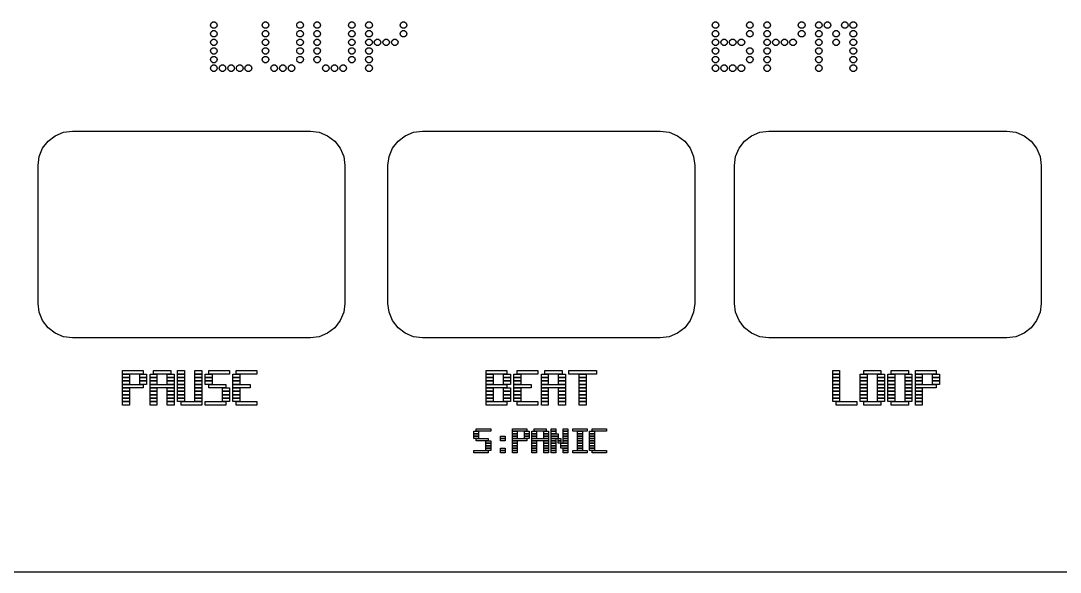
# Model space of a CAD drawing. Header units: millimetres. Extents: x 0 to 390, y 0 to 390.
# Drawn here: x 274.7 to 335, y 93.4 to 125.4 of the extents above; entities that cross this region are included whole.
import ezdxf

# ---------------------------------------------------------------- set-up
doc = ezdxf.new("R2010")
doc.units = ezdxf.units.MM
doc.layers.add('INCISIONE', color=7, linetype='CONTINUOUS')
doc.layers.add('TAGLIO', color=1, linetype='CONTINUOUS')

msp = doc.modelspace()

# ---------------------------------------------------------------- linework, layer by layer
at = {"layer": 'INCISIONE'}
for points in [[(286.095, 125.15), (286.058, 125.035), (285.96, 124.965), (285.84, 124.965), (285.742, 125.035), (285.705, 125.15), (285.742, 125.265), (285.84, 125.335), (285.96, 125.335), (286.058, 125.265)], [(286.095, 124.65), (286.058, 124.535), (285.96, 124.465), (285.84, 124.465), (285.742, 124.535), (285.705, 124.65), (285.742, 124.765), (285.84, 124.835), (285.96, 124.835), (286.058, 124.765)], [(289.095, 125.15), (289.058, 125.035), (288.96, 124.965), (288.84, 124.965), (288.742, 125.035), (288.705, 125.15), (288.742, 125.265), (288.84, 125.335), (288.96, 125.335), (289.058, 125.265)], [(289.095, 124.65), (289.058, 124.535), (288.96, 124.465), (288.84, 124.465), (288.742, 124.535), (288.705, 124.65), (288.742, 124.765), (288.84, 124.835), (288.96, 124.835), (289.058, 124.765)], [(291.095, 125.15), (291.058, 125.035), (290.96, 124.965), (290.84, 124.965), (290.742, 125.035), (290.705, 125.15), (290.742, 125.265), (290.84, 125.335), (290.96, 125.335), (291.058, 125.265)], [(291.095, 124.65), (291.058, 124.535), (290.96, 124.465), (290.84, 124.465), (290.742, 124.535), (290.705, 124.65), (290.742, 124.765), (290.84, 124.835), (290.96, 124.835), (291.058, 124.765)], [(292.095, 125.15), (292.058, 125.035), (291.96, 124.965), (291.84, 124.965), (291.742, 125.035), (291.705, 125.15), (291.742, 125.265), (291.84, 125.335), (291.96, 125.335), (292.058, 125.265)], [(292.095, 124.65), (292.058, 124.535), (291.96, 124.465), (291.84, 124.465), (291.742, 124.535), (291.705, 124.65), (291.742, 124.765), (291.84, 124.835), (291.96, 124.835), (292.058, 124.765)], [(294.095, 125.15), (294.058, 125.035), (293.96, 124.965), (293.84, 124.965), (293.742, 125.035), (293.705, 125.15), (293.742, 125.265), (293.84, 125.335), (293.96, 125.335), (294.058, 125.265)], [(294.095, 124.65), (294.058, 124.535), (293.96, 124.465), (293.84, 124.465), (293.742, 124.535), (293.705, 124.65), (293.742, 124.765), (293.84, 124.835), (293.96, 124.835), (294.058, 124.765)], [(295.095, 125.15), (295.058, 125.035), (294.96, 124.965), (294.84, 124.965), (294.742, 125.035), (294.705, 125.15), (294.742, 125.265), (294.84, 125.335), (294.96, 125.335), (295.058, 125.265)], [(295.095, 124.65), (295.058, 124.535), (294.96, 124.465), (294.84, 124.465), (294.742, 124.535), (294.705, 124.65), (294.742, 124.765), (294.84, 124.835), (294.96, 124.835), (295.058, 124.765)], [(297.095, 125.15), (297.058, 125.035), (296.96, 124.965), (296.84, 124.965), (296.742, 125.035), (296.705, 125.15), (296.742, 125.265), (296.84, 125.335), (296.96, 125.335), (297.058, 125.265)], [(297.095, 124.65), (297.058, 124.535), (296.96, 124.465), (296.84, 124.465), (296.742, 124.535), (296.705, 124.65), (296.742, 124.765), (296.84, 124.835), (296.96, 124.835), (297.058, 124.765)], [(315.195, 125.15), (315.158, 125.035), (315.06, 124.965), (314.94, 124.965), (314.842, 125.035), (314.805, 125.15), (314.842, 125.265), (314.94, 125.335), (315.06, 125.335), (315.158, 125.265)], [(315.195, 124.65), (315.158, 124.535), (315.06, 124.465), (314.94, 124.465), (314.842, 124.535), (314.805, 124.65), (314.842, 124.765), (314.94, 124.835), (315.06, 124.835), (315.158, 124.765)], [(317.195, 125.15), (317.158, 125.035), (317.06, 124.965), (316.94, 124.965), (316.842, 125.035), (316.805, 125.15), (316.842, 125.265), (316.94, 125.335), (317.06, 125.335), (317.158, 125.265)], [(317.195, 124.65), (317.158, 124.535), (317.06, 124.465), (316.94, 124.465), (316.842, 124.535), (316.805, 124.65), (316.842, 124.765), (316.94, 124.835), (317.06, 124.835), (317.158, 124.765)], [(318.195, 125.15), (318.158, 125.035), (318.06, 124.965), (317.94, 124.965), (317.842, 125.035), (317.805, 125.15), (317.842, 125.265), (317.94, 125.335), (318.06, 125.335), (318.158, 125.265)], [(318.195, 124.65), (318.158, 124.535), (318.06, 124.465), (317.94, 124.465), (317.842, 124.535), (317.805, 124.65), (317.842, 124.765), (317.94, 124.835), (318.06, 124.835), (318.158, 124.765)], [(320.195, 125.15), (320.158, 125.035), (320.06, 124.965), (319.94, 124.965), (319.842, 125.035), (319.805, 125.15), (319.842, 125.265), (319.94, 125.335), (320.06, 125.335), (320.158, 125.265)], [(320.195, 124.65), (320.158, 124.535), (320.06, 124.465), (319.94, 124.465), (319.842, 124.535), (319.805, 124.65), (319.842, 124.765), (319.94, 124.835), (320.06, 124.835), (320.158, 124.765)], [(321.195, 125.15), (321.158, 125.035), (321.06, 124.965), (320.94, 124.965), (320.842, 125.035), (320.805, 125.15), (320.842, 125.265), (320.94, 125.335), (321.06, 125.335), (321.158, 125.265)], [(321.195, 124.65), (321.158, 124.535), (321.06, 124.465), (320.94, 124.465), (320.842, 124.535), (320.805, 124.65), (320.842, 124.765), (320.94, 124.835), (321.06, 124.835), (321.158, 124.765)], [(321.695, 125.15), (321.658, 125.035), (321.56, 124.965), (321.44, 124.965), (321.342, 125.035), (321.305, 125.15), (321.342, 125.265), (321.44, 125.335), (321.56, 125.335), (321.658, 125.265)], [(322.195, 124.65), (322.158, 124.535), (322.06, 124.465), (321.94, 124.465), (321.842, 124.535), (321.805, 124.65), (321.842, 124.765), (321.94, 124.835), (322.06, 124.835), (322.158, 124.765)], [(322.695, 125.15), (322.658, 125.035), (322.56, 124.965), (322.44, 124.965), (322.342, 125.035), (322.305, 125.15), (322.342, 125.265), (322.44, 125.335), (322.56, 125.335), (322.658, 125.265)], [(323.195, 125.15), (323.158, 125.035), (323.06, 124.965), (322.94, 124.965), (322.842, 125.035), (322.805, 125.15), (322.842, 125.265), (322.94, 125.335), (323.06, 125.335), (323.158, 125.265)], [(323.195, 124.65), (323.158, 124.535), (323.06, 124.465), (322.94, 124.465), (322.842, 124.535), (322.805, 124.65), (322.842, 124.765), (322.94, 124.835), (323.06, 124.835), (323.158, 124.765)], [(286.095, 124.15), (286.058, 124.035), (285.96, 123.965), (285.84, 123.965), (285.742, 124.035), (285.705, 124.15), (285.742, 124.265), (285.84, 124.335), (285.96, 124.335), (286.058, 124.265)], [(289.095, 124.15), (289.058, 124.035), (288.96, 123.965), (288.84, 123.965), (288.742, 124.035), (288.705, 124.15), (288.742, 124.265), (288.84, 124.335), (288.96, 124.335), (289.058, 124.265)], [(291.095, 124.15), (291.058, 124.035), (290.96, 123.965), (290.84, 123.965), (290.742, 124.035), (290.705, 124.15), (290.742, 124.265), (290.84, 124.335), (290.96, 124.335), (291.058, 124.265)], [(292.095, 124.15), (292.058, 124.035), (291.96, 123.965), (291.84, 123.965), (291.742, 124.035), (291.705, 124.15), (291.742, 124.265), (291.84, 124.335), (291.96, 124.335), (292.058, 124.265)], [(294.095, 124.15), (294.058, 124.035), (293.96, 123.965), (293.84, 123.965), (293.742, 124.035), (293.705, 124.15), (293.742, 124.265), (293.84, 124.335), (293.96, 124.335), (294.058, 124.265)], [(295.095, 124.15), (295.058, 124.035), (294.96, 123.965), (294.84, 123.965), (294.742, 124.035), (294.705, 124.15), (294.742, 124.265), (294.84, 124.335), (294.96, 124.335), (295.058, 124.265)], [(295.595, 124.15), (295.558, 124.035), (295.46, 123.965), (295.34, 123.965), (295.242, 124.035), (295.205, 124.15), (295.242, 124.265), (295.34, 124.335), (295.46, 124.335), (295.558, 124.265)], [(296.095, 124.15), (296.058, 124.035), (295.96, 123.965), (295.84, 123.965), (295.742, 124.035), (295.705, 124.15), (295.742, 124.265), (295.84, 124.335), (295.96, 124.335), (296.058, 124.265)], [(296.595, 124.15), (296.558, 124.035), (296.46, 123.965), (296.34, 123.965), (296.242, 124.035), (296.205, 124.15), (296.242, 124.265), (296.34, 124.335), (296.46, 124.335), (296.558, 124.265)], [(315.195, 124.15), (315.158, 124.035), (315.06, 123.965), (314.94, 123.965), (314.842, 124.035), (314.805, 124.15), (314.842, 124.265), (314.94, 124.335), (315.06, 124.335), (315.158, 124.265)], [(315.695, 124.15), (315.658, 124.035), (315.56, 123.965), (315.44, 123.965), (315.342, 124.035), (315.305, 124.15), (315.342, 124.265), (315.44, 124.335), (315.56, 124.335), (315.658, 124.265)], [(316.195, 124.15), (316.158, 124.035), (316.06, 123.965), (315.94, 123.965), (315.842, 124.035), (315.805, 124.15), (315.842, 124.265), (315.94, 124.335), (316.06, 124.335), (316.158, 124.265)], [(316.695, 124.15), (316.658, 124.035), (316.56, 123.965), (316.44, 123.965), (316.342, 124.035), (316.305, 124.15), (316.342, 124.265), (316.44, 124.335), (316.56, 124.335), (316.658, 124.265)], [(318.195, 124.15), (318.158, 124.035), (318.06, 123.965), (317.94, 123.965), (317.842, 124.035), (317.805, 124.15), (317.842, 124.265), (317.94, 124.335), (318.06, 124.335), (318.158, 124.265)], [(318.695, 124.15), (318.658, 124.035), (318.56, 123.965), (318.44, 123.965), (318.342, 124.035), (318.305, 124.15), (318.342, 124.265), (318.44, 124.335), (318.56, 124.335), (318.658, 124.265)], [(319.195, 124.15), (319.158, 124.035), (319.06, 123.965), (318.94, 123.965), (318.842, 124.035), (318.805, 124.15), (318.842, 124.265), (318.94, 124.335), (319.06, 124.335), (319.158, 124.265)], [(319.695, 124.15), (319.658, 124.035), (319.56, 123.965), (319.44, 123.965), (319.342, 124.035), (319.305, 124.15), (319.342, 124.265), (319.44, 124.335), (319.56, 124.335), (319.658, 124.265)], [(321.195, 124.15), (321.158, 124.035), (321.06, 123.965), (320.94, 123.965), (320.842, 124.035), (320.805, 124.15), (320.842, 124.265), (320.94, 124.335), (321.06, 124.335), (321.158, 124.265)], [(322.195, 124.15), (322.158, 124.035), (322.06, 123.965), (321.94, 123.965), (321.842, 124.035), (321.805, 124.15), (321.842, 124.265), (321.94, 124.335), (322.06, 124.335), (322.158, 124.265)], [(323.195, 124.15), (323.158, 124.035), (323.06, 123.965), (322.94, 123.965), (322.842, 124.035), (322.805, 124.15), (322.842, 124.265), (322.94, 124.335), (323.06, 124.335), (323.158, 124.265)], [(286.095, 123.65), (286.058, 123.535), (285.96, 123.465), (285.84, 123.465), (285.742, 123.535), (285.705, 123.65), (285.742, 123.765), (285.84, 123.835), (285.96, 123.835), (286.058, 123.765)], [(289.095, 123.65), (289.058, 123.535), (288.96, 123.465), (288.84, 123.465), (288.742, 123.535), (288.705, 123.65), (288.742, 123.765), (288.84, 123.835), (288.96, 123.835), (289.058, 123.765)], [(291.095, 123.65), (291.058, 123.535), (290.96, 123.465), (290.84, 123.465), (290.742, 123.535), (290.705, 123.65), (290.742, 123.765), (290.84, 123.835), (290.96, 123.835), (291.058, 123.765)], [(292.095, 123.65), (292.058, 123.535), (291.96, 123.465), (291.84, 123.465), (291.742, 123.535), (291.705, 123.65), (291.742, 123.765), (291.84, 123.835), (291.96, 123.835), (292.058, 123.765)], [(294.095, 123.65), (294.058, 123.535), (293.96, 123.465), (293.84, 123.465), (293.742, 123.535), (293.705, 123.65), (293.742, 123.765), (293.84, 123.835), (293.96, 123.835), (294.058, 123.765)], [(295.095, 123.65), (295.058, 123.535), (294.96, 123.465), (294.84, 123.465), (294.742, 123.535), (294.705, 123.65), (294.742, 123.765), (294.84, 123.835), (294.96, 123.835), (295.058, 123.765)], [(315.195, 123.65), (315.158, 123.535), (315.06, 123.465), (314.94, 123.465), (314.842, 123.535), (314.805, 123.65), (314.842, 123.765), (314.94, 123.835), (315.06, 123.835), (315.158, 123.765)], [(317.195, 123.65), (317.158, 123.535), (317.06, 123.465), (316.94, 123.465), (316.842, 123.535), (316.805, 123.65), (316.842, 123.765), (316.94, 123.835), (317.06, 123.835), (317.158, 123.765)], [(318.195, 123.65), (318.158, 123.535), (318.06, 123.465), (317.94, 123.465), (317.842, 123.535), (317.805, 123.65), (317.842, 123.765), (317.94, 123.835), (318.06, 123.835), (318.158, 123.765)], [(321.195, 123.65), (321.158, 123.535), (321.06, 123.465), (320.94, 123.465), (320.842, 123.535), (320.805, 123.65), (320.842, 123.765), (320.94, 123.835), (321.06, 123.835), (321.158, 123.765)], [(323.195, 123.65), (323.158, 123.535), (323.06, 123.465), (322.94, 123.465), (322.842, 123.535), (322.805, 123.65), (322.842, 123.765), (322.94, 123.835), (323.06, 123.835), (323.158, 123.765)], [(286.095, 123.15), (286.058, 123.035), (285.96, 122.965), (285.84, 122.965), (285.742, 123.035), (285.705, 123.15), (285.742, 123.265), (285.84, 123.335), (285.96, 123.335), (286.058, 123.265)], [(289.095, 123.15), (289.058, 123.035), (288.96, 122.965), (288.84, 122.965), (288.742, 123.035), (288.705, 123.15), (288.742, 123.265), (288.84, 123.335), (288.96, 123.335), (289.058, 123.265)], [(291.095, 123.15), (291.058, 123.035), (290.96, 122.965), (290.84, 122.965), (290.742, 123.035), (290.705, 123.15), (290.742, 123.265), (290.84, 123.335), (290.96, 123.335), (291.058, 123.265)], [(292.095, 123.15), (292.058, 123.035), (291.96, 122.965), (291.84, 122.965), (291.742, 123.035), (291.705, 123.15), (291.742, 123.265), (291.84, 123.335), (291.96, 123.335), (292.058, 123.265)], [(294.095, 123.15), (294.058, 123.035), (293.96, 122.965), (293.84, 122.965), (293.742, 123.035), (293.705, 123.15), (293.742, 123.265), (293.84, 123.335), (293.96, 123.335), (294.058, 123.265)], [(295.095, 123.15), (295.058, 123.035), (294.96, 122.965), (294.84, 122.965), (294.742, 123.035), (294.705, 123.15), (294.742, 123.265), (294.84, 123.335), (294.96, 123.335), (295.058, 123.265)], [(315.195, 123.15), (315.158, 123.035), (315.06, 122.965), (314.94, 122.965), (314.842, 123.035), (314.805, 123.15), (314.842, 123.265), (314.94, 123.335), (315.06, 123.335), (315.158, 123.265)], [(317.195, 123.15), (317.158, 123.035), (317.06, 122.965), (316.94, 122.965), (316.842, 123.035), (316.805, 123.15), (316.842, 123.265), (316.94, 123.335), (317.06, 123.335), (317.158, 123.265)], [(318.195, 123.15), (318.158, 123.035), (318.06, 122.965), (317.94, 122.965), (317.842, 123.035), (317.805, 123.15), (317.842, 123.265), (317.94, 123.335), (318.06, 123.335), (318.158, 123.265)], [(321.195, 123.15), (321.158, 123.035), (321.06, 122.965), (320.94, 122.965), (320.842, 123.035), (320.805, 123.15), (320.842, 123.265), (320.94, 123.335), (321.06, 123.335), (321.158, 123.265)], [(323.195, 123.15), (323.158, 123.035), (323.06, 122.965), (322.94, 122.965), (322.842, 123.035), (322.805, 123.15), (322.842, 123.265), (322.94, 123.335), (323.06, 123.335), (323.158, 123.265)], [(286.095, 122.65), (286.058, 122.535), (285.96, 122.465), (285.84, 122.465), (285.742, 122.535), (285.705, 122.65), (285.742, 122.765), (285.84, 122.835), (285.96, 122.835), (286.058, 122.765)], [(286.595, 122.65), (286.558, 122.535), (286.46, 122.465), (286.34, 122.465), (286.242, 122.535), (286.205, 122.65), (286.242, 122.765), (286.34, 122.835), (286.46, 122.835), (286.558, 122.765)], [(287.095, 122.65), (287.058, 122.535), (286.96, 122.465), (286.84, 122.465), (286.742, 122.535), (286.705, 122.65), (286.742, 122.765), (286.84, 122.835), (286.96, 122.835), (287.058, 122.765)], [(287.595, 122.65), (287.558, 122.535), (287.46, 122.465), (287.34, 122.465), (287.242, 122.535), (287.205, 122.65), (287.242, 122.765), (287.34, 122.835), (287.46, 122.835), (287.558, 122.765)], [(288.095, 122.65), (288.058, 122.535), (287.96, 122.465), (287.84, 122.465), (287.742, 122.535), (287.705, 122.65), (287.742, 122.765), (287.84, 122.835), (287.96, 122.835), (288.058, 122.765)], [(289.595, 122.65), (289.558, 122.535), (289.46, 122.465), (289.34, 122.465), (289.242, 122.535), (289.205, 122.65), (289.242, 122.765), (289.34, 122.835), (289.46, 122.835), (289.558, 122.765)], [(290.095, 122.65), (290.058, 122.535), (289.96, 122.465), (289.84, 122.465), (289.742, 122.535), (289.705, 122.65), (289.742, 122.765), (289.84, 122.835), (289.96, 122.835), (290.058, 122.765)], [(290.595, 122.65), (290.558, 122.535), (290.46, 122.465), (290.34, 122.465), (290.242, 122.535), (290.205, 122.65), (290.242, 122.765), (290.34, 122.835), (290.46, 122.835), (290.558, 122.765)], [(292.595, 122.65), (292.558, 122.535), (292.46, 122.465), (292.34, 122.465), (292.242, 122.535), (292.205, 122.65), (292.242, 122.765), (292.34, 122.835), (292.46, 122.835), (292.558, 122.765)], [(293.095, 122.65), (293.058, 122.535), (292.96, 122.465), (292.84, 122.465), (292.742, 122.535), (292.705, 122.65), (292.742, 122.765), (292.84, 122.835), (292.96, 122.835), (293.058, 122.765)], [(293.595, 122.65), (293.558, 122.535), (293.46, 122.465), (293.34, 122.465), (293.242, 122.535), (293.205, 122.65), (293.242, 122.765), (293.34, 122.835), (293.46, 122.835), (293.558, 122.765)], [(295.095, 122.65), (295.058, 122.535), (294.96, 122.465), (294.84, 122.465), (294.742, 122.535), (294.705, 122.65), (294.742, 122.765), (294.84, 122.835), (294.96, 122.835), (295.058, 122.765)], [(315.195, 122.65), (315.158, 122.535), (315.06, 122.465), (314.94, 122.465), (314.842, 122.535), (314.805, 122.65), (314.842, 122.765), (314.94, 122.835), (315.06, 122.835), (315.158, 122.765)], [(315.695, 122.65), (315.658, 122.535), (315.56, 122.465), (315.44, 122.465), (315.342, 122.535), (315.305, 122.65), (315.342, 122.765), (315.44, 122.835), (315.56, 122.835), (315.658, 122.765)], [(316.195, 122.65), (316.158, 122.535), (316.06, 122.465), (315.94, 122.465), (315.842, 122.535), (315.805, 122.65), (315.842, 122.765), (315.94, 122.835), (316.06, 122.835), (316.158, 122.765)], [(316.695, 122.65), (316.658, 122.535), (316.56, 122.465), (316.44, 122.465), (316.342, 122.535), (316.305, 122.65), (316.342, 122.765), (316.44, 122.835), (316.56, 122.835), (316.658, 122.765)], [(318.195, 122.65), (318.158, 122.535), (318.06, 122.465), (317.94, 122.465), (317.842, 122.535), (317.805, 122.65), (317.842, 122.765), (317.94, 122.835), (318.06, 122.835), (318.158, 122.765)], [(321.195, 122.65), (321.158, 122.535), (321.06, 122.465), (320.94, 122.465), (320.842, 122.535), (320.805, 122.65), (320.842, 122.765), (320.94, 122.835), (321.06, 122.835), (321.158, 122.765)], [(323.195, 122.65), (323.158, 122.535), (323.06, 122.465), (322.94, 122.465), (322.842, 122.535), (322.805, 122.65), (322.842, 122.765), (322.94, 122.835), (323.06, 122.835), (323.158, 122.765)], [(280.6, 105.1), (281.8, 105.1), (281.8, 104.9), (280.6, 104.9)], [(282.4, 105.1), (283.4, 105.1), (283.4, 104.9), (282.4, 104.9)], [(283.8, 105.1), (284.2, 105.1), (284.2, 104.9), (283.8, 104.9)], [(284.8, 105.1), (285.2, 105.1), (285.2, 104.9), (284.8, 104.9)], [(285.6, 105.1), (286.8, 105.1), (286.8, 104.9), (285.6, 104.9)], [(287.2, 105.1), (288.4, 105.1), (288.4, 104.9), (287.2, 104.9)], [(301.7, 105.1), (302.9, 105.1), (302.9, 104.9), (301.7, 104.9)], [(303.5, 105.1), (304.7, 105.1), (304.7, 104.9), (303.5, 104.9)], [(305.1, 105.1), (306.1, 105.1), (306.1, 104.9), (305.1, 104.9)], [(306.5, 105.1), (308.1, 105.1), (308.1, 104.9), (306.5, 104.9)], [(321.8, 105.1), (322.2, 105.1), (322.2, 104.9), (321.8, 104.9)], [(323.6, 105.1), (324.6, 105.1), (324.6, 104.9), (323.6, 104.9)], [(325.2, 105.1), (326.2, 105.1), (326.2, 104.9), (325.2, 104.9)], [(326.6, 105.1), (327.8, 105.1), (327.8, 104.9), (326.6, 104.9)], [(280.6, 104.9), (281, 104.9), (281, 104.7), (280.6, 104.7)], [(280.6, 104.7), (281, 104.7), (281, 104.5), (280.6, 104.5)], [(280.6, 104.5), (281, 104.5), (281, 104.3), (280.6, 104.3)], [(281.6, 104.9), (282, 104.9), (282, 104.7), (281.6, 104.7)], [(281.6, 104.7), (282, 104.7), (282, 104.5), (281.6, 104.5)], [(281.6, 104.5), (282, 104.5), (282, 104.3), (281.6, 104.3)], [(282.2, 104.9), (282.6, 104.9), (282.6, 104.7), (282.2, 104.7)], [(282.2, 104.7), (282.6, 104.7), (282.6, 104.5), (282.2, 104.5)], [(282.2, 104.5), (282.6, 104.5), (282.6, 104.3), (282.2, 104.3)], [(283.2, 104.9), (283.6, 104.9), (283.6, 104.7), (283.2, 104.7)], [(283.2, 104.7), (283.6, 104.7), (283.6, 104.5), (283.2, 104.5)], [(283.2, 104.5), (283.6, 104.5), (283.6, 104.3), (283.2, 104.3)], [(283.8, 104.9), (284.2, 104.9), (284.2, 104.7), (283.8, 104.7)], [(283.8, 104.7), (284.2, 104.7), (284.2, 104.5), (283.8, 104.5)], [(283.8, 104.5), (284.2, 104.5), (284.2, 104.3), (283.8, 104.3)], [(284.8, 104.9), (285.2, 104.9), (285.2, 104.7), (284.8, 104.7)], [(284.8, 104.7), (285.2, 104.7), (285.2, 104.5), (284.8, 104.5)], [(284.8, 104.5), (285.2, 104.5), (285.2, 104.3), (284.8, 104.3)], [(285.4, 104.9), (285.8, 104.9), (285.8, 104.7), (285.4, 104.7)], [(285.4, 104.7), (285.8, 104.7), (285.8, 104.5), (285.4, 104.5)], [(285.4, 104.5), (285.8, 104.5), (285.8, 104.3), (285.4, 104.3)], [(287, 104.9), (287.4, 104.9), (287.4, 104.7), (287, 104.7)], [(287, 104.7), (287.4, 104.7), (287.4, 104.5), (287, 104.5)], [(287, 104.5), (287.4, 104.5), (287.4, 104.3), (287, 104.3)], [(301.7, 104.9), (302.1, 104.9), (302.1, 104.7), (301.7, 104.7)], [(301.7, 104.7), (302.1, 104.7), (302.1, 104.5), (301.7, 104.5)], [(301.7, 104.5), (302.1, 104.5), (302.1, 104.3), (301.7, 104.3)], [(302.7, 104.9), (303.1, 104.9), (303.1, 104.7), (302.7, 104.7)], [(302.7, 104.7), (303.1, 104.7), (303.1, 104.5), (302.7, 104.5)], [(302.7, 104.5), (303.1, 104.5), (303.1, 104.3), (302.7, 104.3)], [(303.3, 104.9), (303.7, 104.9), (303.7, 104.7), (303.3, 104.7)], [(303.3, 104.7), (303.7, 104.7), (303.7, 104.5), (303.3, 104.5)], [(303.3, 104.5), (303.7, 104.5), (303.7, 104.3), (303.3, 104.3)], [(304.9, 104.9), (305.3, 104.9), (305.3, 104.7), (304.9, 104.7)], [(304.9, 104.7), (305.3, 104.7), (305.3, 104.5), (304.9, 104.5)], [(304.9, 104.5), (305.3, 104.5), (305.3, 104.3), (304.9, 104.3)], [(305.9, 104.9), (306.3, 104.9), (306.3, 104.7), (305.9, 104.7)], [(305.9, 104.7), (306.3, 104.7), (306.3, 104.5), (305.9, 104.5)], [(305.9, 104.5), (306.3, 104.5), (306.3, 104.3), (305.9, 104.3)], [(307.1, 104.9), (307.5, 104.9), (307.5, 104.7), (307.1, 104.7)], [(307.1, 104.7), (307.5, 104.7), (307.5, 104.5), (307.1, 104.5)], [(307.1, 104.5), (307.5, 104.5), (307.5, 104.3), (307.1, 104.3)], [(321.8, 104.9), (322.2, 104.9), (322.2, 104.7), (321.8, 104.7)], [(321.8, 104.7), (322.2, 104.7), (322.2, 104.5), (321.8, 104.5)], [(321.8, 104.5), (322.2, 104.5), (322.2, 104.3), (321.8, 104.3)], [(323.4, 104.9), (323.8, 104.9), (323.8, 104.7), (323.4, 104.7)], [(323.4, 104.7), (323.8, 104.7), (323.8, 104.5), (323.4, 104.5)], [(323.4, 104.5), (323.8, 104.5), (323.8, 104.3), (323.4, 104.3)], [(324.4, 104.9), (324.8, 104.9), (324.8, 104.7), (324.4, 104.7)], [(324.4, 104.7), (324.8, 104.7), (324.8, 104.5), (324.4, 104.5)], [(324.4, 104.5), (324.8, 104.5), (324.8, 104.3), (324.4, 104.3)], [(325, 104.9), (325.4, 104.9), (325.4, 104.7), (325, 104.7)], [(325, 104.7), (325.4, 104.7), (325.4, 104.5), (325, 104.5)], [(325, 104.5), (325.4, 104.5), (325.4, 104.3), (325, 104.3)], [(326, 104.9), (326.4, 104.9), (326.4, 104.7), (326, 104.7)], [(326, 104.7), (326.4, 104.7), (326.4, 104.5), (326, 104.5)], [(326, 104.5), (326.4, 104.5), (326.4, 104.3), (326, 104.3)], [(326.6, 104.9), (327, 104.9), (327, 104.7), (326.6, 104.7)], [(326.6, 104.7), (327, 104.7), (327, 104.5), (326.6, 104.5)], [(326.6, 104.5), (327, 104.5), (327, 104.3), (326.6, 104.3)], [(327.6, 104.9), (328, 104.9), (328, 104.7), (327.6, 104.7)], [(327.6, 104.7), (328, 104.7), (328, 104.5), (327.6, 104.5)], [(327.6, 104.5), (328, 104.5), (328, 104.3), (327.6, 104.3)], [(280.6, 104.3), (281.8, 104.3), (281.8, 104.1), (280.6, 104.1)], [(280.6, 104.1), (281, 104.1), (281, 103.9), (280.6, 103.9)], [(280.6, 103.9), (281, 103.9), (281, 103.7), (280.6, 103.7)], [(282.2, 104.3), (283.6, 104.3), (283.6, 104.1), (282.2, 104.1)], [(282.2, 104.1), (282.6, 104.1), (282.6, 103.9), (282.2, 103.9)], [(282.2, 103.9), (282.6, 103.9), (282.6, 103.7), (282.2, 103.7)], [(283.2, 104.1), (283.6, 104.1), (283.6, 103.9), (283.2, 103.9)], [(283.2, 103.9), (283.6, 103.9), (283.6, 103.7), (283.2, 103.7)], [(283.8, 104.3), (284.2, 104.3), (284.2, 104.1), (283.8, 104.1)], [(283.8, 104.1), (284.2, 104.1), (284.2, 103.9), (283.8, 103.9)], [(283.8, 103.9), (284.2, 103.9), (284.2, 103.7), (283.8, 103.7)], [(284.8, 104.3), (285.2, 104.3), (285.2, 104.1), (284.8, 104.1)], [(284.8, 104.1), (285.2, 104.1), (285.2, 103.9), (284.8, 103.9)], [(284.8, 103.9), (285.2, 103.9), (285.2, 103.7), (284.8, 103.7)], [(285.6, 104.3), (286.6, 104.3), (286.6, 104.1), (285.6, 104.1)], [(286.4, 104.1), (286.8, 104.1), (286.8, 103.9), (286.4, 103.9)], [(286.4, 103.9), (286.8, 103.9), (286.8, 103.7), (286.4, 103.7)], [(287, 104.3), (288, 104.3), (288, 104.1), (287, 104.1)], [(287, 104.1), (287.4, 104.1), (287.4, 103.9), (287, 103.9)], [(287, 103.9), (287.4, 103.9), (287.4, 103.7), (287, 103.7)], [(301.7, 104.3), (302.9, 104.3), (302.9, 104.1), (301.7, 104.1)], [(301.7, 104.1), (302.1, 104.1), (302.1, 103.9), (301.7, 103.9)], [(301.7, 103.9), (302.1, 103.9), (302.1, 103.7), (301.7, 103.7)], [(302.7, 104.1), (303.1, 104.1), (303.1, 103.9), (302.7, 103.9)], [(302.7, 103.9), (303.1, 103.9), (303.1, 103.7), (302.7, 103.7)], [(303.3, 104.3), (304.3, 104.3), (304.3, 104.1), (303.3, 104.1)], [(303.3, 104.1), (303.7, 104.1), (303.7, 103.9), (303.3, 103.9)], [(303.3, 103.9), (303.7, 103.9), (303.7, 103.7), (303.3, 103.7)], [(304.9, 104.3), (306.3, 104.3), (306.3, 104.1), (304.9, 104.1)], [(304.9, 104.1), (305.3, 104.1), (305.3, 103.9), (304.9, 103.9)], [(304.9, 103.9), (305.3, 103.9), (305.3, 103.7), (304.9, 103.7)], [(305.9, 104.1), (306.3, 104.1), (306.3, 103.9), (305.9, 103.9)], [(305.9, 103.9), (306.3, 103.9), (306.3, 103.7), (305.9, 103.7)], [(307.1, 104.3), (307.5, 104.3), (307.5, 104.1), (307.1, 104.1)], [(307.1, 104.1), (307.5, 104.1), (307.5, 103.9), (307.1, 103.9)], [(307.1, 103.9), (307.5, 103.9), (307.5, 103.7), (307.1, 103.7)], [(321.8, 104.3), (322.2, 104.3), (322.2, 104.1), (321.8, 104.1)], [(321.8, 104.1), (322.2, 104.1), (322.2, 103.9), (321.8, 103.9)], [(321.8, 103.9), (322.2, 103.9), (322.2, 103.7), (321.8, 103.7)], [(323.4, 104.3), (323.8, 104.3), (323.8, 104.1), (323.4, 104.1)], [(323.4, 104.1), (323.8, 104.1), (323.8, 103.9), (323.4, 103.9)], [(323.4, 103.9), (323.8, 103.9), (323.8, 103.7), (323.4, 103.7)], [(324.4, 104.3), (324.8, 104.3), (324.8, 104.1), (324.4, 104.1)], [(324.4, 104.1), (324.8, 104.1), (324.8, 103.9), (324.4, 103.9)], [(324.4, 103.9), (324.8, 103.9), (324.8, 103.7), (324.4, 103.7)], [(325, 104.3), (325.4, 104.3), (325.4, 104.1), (325, 104.1)], [(325, 104.1), (325.4, 104.1), (325.4, 103.9), (325, 103.9)], [(325, 103.9), (325.4, 103.9), (325.4, 103.7), (325, 103.7)], [(326, 104.3), (326.4, 104.3), (326.4, 104.1), (326, 104.1)], [(326, 104.1), (326.4, 104.1), (326.4, 103.9), (326, 103.9)], [(326, 103.9), (326.4, 103.9), (326.4, 103.7), (326, 103.7)], [(326.6, 104.3), (327.8, 104.3), (327.8, 104.1), (326.6, 104.1)], [(326.6, 104.1), (327, 104.1), (327, 103.9), (326.6, 103.9)], [(326.6, 103.9), (327, 103.9), (327, 103.7), (326.6, 103.7)], [(280.6, 103.7), (281, 103.7), (281, 103.5), (280.6, 103.5)], [(280.6, 103.5), (281, 103.5), (281, 103.3), (280.6, 103.3)], [(280.6, 103.3), (281, 103.3), (281, 103.1), (280.6, 103.1)], [(282.2, 103.7), (282.6, 103.7), (282.6, 103.5), (282.2, 103.5)], [(282.2, 103.5), (282.6, 103.5), (282.6, 103.3), (282.2, 103.3)], [(282.2, 103.3), (282.6, 103.3), (282.6, 103.1), (282.2, 103.1)], [(283.2, 103.7), (283.6, 103.7), (283.6, 103.5), (283.2, 103.5)], [(283.2, 103.5), (283.6, 103.5), (283.6, 103.3), (283.2, 103.3)], [(283.2, 103.3), (283.6, 103.3), (283.6, 103.1), (283.2, 103.1)], [(283.8, 103.7), (284.2, 103.7), (284.2, 103.5), (283.8, 103.5)], [(283.8, 103.5), (284.2, 103.5), (284.2, 103.3), (283.8, 103.3)], [(284, 103.3), (285.2, 103.3), (285.2, 103.1), (284, 103.1)], [(284.8, 103.7), (285.2, 103.7), (285.2, 103.5), (284.8, 103.5)], [(284.8, 103.5), (285.2, 103.5), (285.2, 103.3), (284.8, 103.3)], [(285.4, 103.3), (286.6, 103.3), (286.6, 103.1), (285.4, 103.1)], [(286.4, 103.7), (286.8, 103.7), (286.8, 103.5), (286.4, 103.5)], [(286.4, 103.5), (286.8, 103.5), (286.8, 103.3), (286.4, 103.3)], [(287, 103.7), (287.4, 103.7), (287.4, 103.5), (287, 103.5)], [(287, 103.5), (287.4, 103.5), (287.4, 103.3), (287, 103.3)], [(287.2, 103.3), (288.4, 103.3), (288.4, 103.1), (287.2, 103.1)], [(301.7, 103.7), (302.1, 103.7), (302.1, 103.5), (301.7, 103.5)], [(301.7, 103.5), (302.1, 103.5), (302.1, 103.3), (301.7, 103.3)], [(301.7, 103.3), (302.9, 103.3), (302.9, 103.1), (301.7, 103.1)], [(302.7, 103.7), (303.1, 103.7), (303.1, 103.5), (302.7, 103.5)], [(302.7, 103.5), (303.1, 103.5), (303.1, 103.3), (302.7, 103.3)], [(303.3, 103.7), (303.7, 103.7), (303.7, 103.5), (303.3, 103.5)], [(303.3, 103.5), (303.7, 103.5), (303.7, 103.3), (303.3, 103.3)], [(303.5, 103.3), (304.7, 103.3), (304.7, 103.1), (303.5, 103.1)], [(304.9, 103.7), (305.3, 103.7), (305.3, 103.5), (304.9, 103.5)], [(304.9, 103.5), (305.3, 103.5), (305.3, 103.3), (304.9, 103.3)], [(304.9, 103.3), (305.3, 103.3), (305.3, 103.1), (304.9, 103.1)], [(305.9, 103.7), (306.3, 103.7), (306.3, 103.5), (305.9, 103.5)], [(305.9, 103.5), (306.3, 103.5), (306.3, 103.3), (305.9, 103.3)], [(305.9, 103.3), (306.3, 103.3), (306.3, 103.1), (305.9, 103.1)], [(307.1, 103.7), (307.5, 103.7), (307.5, 103.5), (307.1, 103.5)], [(307.1, 103.5), (307.5, 103.5), (307.5, 103.3), (307.1, 103.3)], [(307.1, 103.3), (307.5, 103.3), (307.5, 103.1), (307.1, 103.1)], [(321.8, 103.7), (322.2, 103.7), (322.2, 103.5), (321.8, 103.5)], [(321.8, 103.5), (322.2, 103.5), (322.2, 103.3), (321.8, 103.3)], [(322, 103.3), (323.2, 103.3), (323.2, 103.1), (322, 103.1)], [(323.4, 103.7), (323.8, 103.7), (323.8, 103.5), (323.4, 103.5)], [(323.4, 103.5), (323.8, 103.5), (323.8, 103.3), (323.4, 103.3)], [(323.6, 103.3), (324.6, 103.3), (324.6, 103.1), (323.6, 103.1)], [(324.4, 103.7), (324.8, 103.7), (324.8, 103.5), (324.4, 103.5)], [(324.4, 103.5), (324.8, 103.5), (324.8, 103.3), (324.4, 103.3)], [(325, 103.7), (325.4, 103.7), (325.4, 103.5), (325, 103.5)], [(325, 103.5), (325.4, 103.5), (325.4, 103.3), (325, 103.3)], [(325.2, 103.3), (326.2, 103.3), (326.2, 103.1), (325.2, 103.1)], [(326, 103.7), (326.4, 103.7), (326.4, 103.5), (326, 103.5)], [(326, 103.5), (326.4, 103.5), (326.4, 103.3), (326, 103.3)], [(326.6, 103.7), (327, 103.7), (327, 103.5), (326.6, 103.5)], [(326.6, 103.5), (327, 103.5), (327, 103.3), (326.6, 103.3)], [(326.6, 103.3), (327, 103.3), (327, 103.1), (326.6, 103.1)], [(300.98, 101.58), (301.26, 101.58), (301.26, 101.44), (300.98, 101.44)], [(300.98, 101.44), (301.26, 101.44), (301.26, 101.3), (300.98, 101.3)], [(301.12, 101.72), (301.96, 101.72), (301.96, 101.58), (301.12, 101.58)], [(303.22, 101.72), (304.06, 101.72), (304.06, 101.58), (303.22, 101.58)], [(303.22, 101.58), (303.5, 101.58), (303.5, 101.44), (303.22, 101.44)], [(303.22, 101.44), (303.5, 101.44), (303.5, 101.3), (303.22, 101.3)], [(303.92, 101.58), (304.2, 101.58), (304.2, 101.44), (303.92, 101.44)], [(303.92, 101.44), (304.2, 101.44), (304.2, 101.3), (303.92, 101.3)], [(304.34, 101.58), (304.62, 101.58), (304.62, 101.44), (304.34, 101.44)], [(304.34, 101.44), (304.62, 101.44), (304.62, 101.3), (304.34, 101.3)], [(304.48, 101.72), (305.18, 101.72), (305.18, 101.58), (304.48, 101.58)], [(305.04, 101.58), (305.32, 101.58), (305.32, 101.44), (305.04, 101.44)], [(305.04, 101.44), (305.32, 101.44), (305.32, 101.3), (305.04, 101.3)], [(305.46, 101.72), (305.74, 101.72), (305.74, 101.58), (305.46, 101.58)], [(305.46, 101.58), (305.74, 101.58), (305.74, 101.44), (305.46, 101.44)], [(305.46, 101.44), (305.88, 101.44), (305.88, 101.3), (305.46, 101.3)], [(306.16, 101.72), (306.44, 101.72), (306.44, 101.58), (306.16, 101.58)], [(306.16, 101.58), (306.44, 101.58), (306.44, 101.44), (306.16, 101.44)], [(306.16, 101.44), (306.44, 101.44), (306.44, 101.3), (306.16, 101.3)], [(306.72, 101.72), (307.56, 101.72), (307.56, 101.58), (306.72, 101.58)], [(307, 101.58), (307.28, 101.58), (307.28, 101.44), (307, 101.44)], [(307, 101.44), (307.28, 101.44), (307.28, 101.3), (307, 101.3)], [(307.7, 101.58), (307.98, 101.58), (307.98, 101.44), (307.7, 101.44)], [(307.7, 101.44), (307.98, 101.44), (307.98, 101.3), (307.7, 101.3)], [(307.84, 101.72), (308.68, 101.72), (308.68, 101.58), (307.84, 101.58)], [(300.98, 101.3), (301.26, 101.3), (301.26, 101.16), (300.98, 101.16)], [(301.12, 101.16), (301.82, 101.16), (301.82, 101.02), (301.12, 101.02)], [(301.68, 101.02), (301.96, 101.02), (301.96, 100.88), (301.68, 100.88)], [(301.68, 100.88), (301.96, 100.88), (301.96, 100.74), (301.68, 100.74)], [(301.68, 100.74), (301.96, 100.74), (301.96, 100.6), (301.68, 100.6)], [(302.52, 101.3), (302.8, 101.3), (302.8, 101.16), (302.52, 101.16)], [(302.52, 101.16), (302.8, 101.16), (302.8, 101.02), (302.52, 101.02)], [(303.22, 101.3), (303.5, 101.3), (303.5, 101.16), (303.22, 101.16)], [(303.22, 101.16), (304.06, 101.16), (304.06, 101.02), (303.22, 101.02)], [(303.22, 101.02), (303.5, 101.02), (303.5, 100.88), (303.22, 100.88)], [(303.22, 100.88), (303.5, 100.88), (303.5, 100.74), (303.22, 100.74)], [(303.22, 100.74), (303.5, 100.74), (303.5, 100.6), (303.22, 100.6)], [(303.92, 101.3), (304.2, 101.3), (304.2, 101.16), (303.92, 101.16)], [(304.34, 101.3), (304.62, 101.3), (304.62, 101.16), (304.34, 101.16)], [(304.34, 101.16), (305.32, 101.16), (305.32, 101.02), (304.34, 101.02)], [(304.34, 101.02), (304.62, 101.02), (304.62, 100.88), (304.34, 100.88)], [(304.34, 100.88), (304.62, 100.88), (304.62, 100.74), (304.34, 100.74)], [(304.34, 100.74), (304.62, 100.74), (304.62, 100.6), (304.34, 100.6)], [(305.04, 101.3), (305.32, 101.3), (305.32, 101.16), (305.04, 101.16)], [(305.04, 101.02), (305.32, 101.02), (305.32, 100.88), (305.04, 100.88)], [(305.04, 100.88), (305.32, 100.88), (305.32, 100.74), (305.04, 100.74)], [(305.04, 100.74), (305.32, 100.74), (305.32, 100.6), (305.04, 100.6)], [(305.46, 101.3), (305.88, 101.3), (305.88, 101.16), (305.46, 101.16)], [(305.46, 101.16), (305.74, 101.16), (305.74, 101.02), (305.46, 101.02)], [(305.46, 101.02), (305.74, 101.02), (305.74, 100.88), (305.46, 100.88)], [(305.46, 100.88), (305.74, 100.88), (305.74, 100.74), (305.46, 100.74)], [(305.46, 100.74), (305.74, 100.74), (305.74, 100.6), (305.46, 100.6)], [(305.88, 101.16), (306.02, 101.16), (306.02, 101.02), (305.88, 101.02)], [(305.88, 101.02), (306.02, 101.02), (306.02, 100.88), (305.88, 100.88)], [(306.02, 100.88), (306.44, 100.88), (306.44, 100.74), (306.02, 100.74)], [(306.02, 100.74), (306.44, 100.74), (306.44, 100.6), (306.02, 100.6)], [(306.16, 101.3), (306.44, 101.3), (306.44, 101.16), (306.16, 101.16)], [(306.16, 101.16), (306.44, 101.16), (306.44, 101.02), (306.16, 101.02)], [(306.16, 101.02), (306.44, 101.02), (306.44, 100.88), (306.16, 100.88)], [(307, 101.3), (307.28, 101.3), (307.28, 101.16), (307, 101.16)], [(307, 101.16), (307.28, 101.16), (307.28, 101.02), (307, 101.02)], [(307, 101.02), (307.28, 101.02), (307.28, 100.88), (307, 100.88)], [(307, 100.88), (307.28, 100.88), (307.28, 100.74), (307, 100.74)], [(307, 100.74), (307.28, 100.74), (307.28, 100.6), (307, 100.6)], [(307.7, 101.3), (307.98, 101.3), (307.98, 101.16), (307.7, 101.16)], [(307.7, 101.16), (307.98, 101.16), (307.98, 101.02), (307.7, 101.02)], [(307.7, 101.02), (307.98, 101.02), (307.98, 100.88), (307.7, 100.88)], [(307.7, 100.88), (307.98, 100.88), (307.98, 100.74), (307.7, 100.74)], [(307.7, 100.74), (307.98, 100.74), (307.98, 100.6), (307.7, 100.6)], [(300.98, 100.46), (301.82, 100.46), (301.82, 100.32), (300.98, 100.32)], [(301.68, 100.6), (301.96, 100.6), (301.96, 100.46), (301.68, 100.46)], [(302.52, 100.6), (302.8, 100.6), (302.8, 100.46), (302.52, 100.46)], [(302.52, 100.46), (302.8, 100.46), (302.8, 100.32), (302.52, 100.32)], [(303.22, 100.6), (303.5, 100.6), (303.5, 100.46), (303.22, 100.46)], [(303.22, 100.46), (303.5, 100.46), (303.5, 100.32), (303.22, 100.32)], [(304.34, 100.6), (304.62, 100.6), (304.62, 100.46), (304.34, 100.46)], [(304.34, 100.46), (304.62, 100.46), (304.62, 100.32), (304.34, 100.32)], [(305.04, 100.6), (305.32, 100.6), (305.32, 100.46), (305.04, 100.46)], [(305.04, 100.46), (305.32, 100.46), (305.32, 100.32), (305.04, 100.32)], [(305.46, 100.6), (305.74, 100.6), (305.74, 100.46), (305.46, 100.46)], [(305.46, 100.46), (305.74, 100.46), (305.74, 100.32), (305.46, 100.32)], [(306.16, 100.6), (306.44, 100.6), (306.44, 100.46), (306.16, 100.46)], [(306.16, 100.46), (306.44, 100.46), (306.44, 100.32), (306.16, 100.32)], [(306.72, 100.46), (307.56, 100.46), (307.56, 100.32), (306.72, 100.32)], [(307, 100.6), (307.28, 100.6), (307.28, 100.46), (307, 100.46)], [(307.7, 100.6), (307.98, 100.6), (307.98, 100.46), (307.7, 100.46)], [(307.84, 100.46), (308.68, 100.46), (308.68, 100.32), (307.84, 100.32)]]:
    msp.add_lwpolyline(points, close=True, dxfattribs=at)
at = {"layer": 'TAGLIO'}
msp.add_lwpolyline([(5.6, 227.2), (363.5, 227.2), (363.655, 227.18), (363.8, 227.12), (363.924, 227.024), (364.02, 226.9), (364.08, 226.755), (364.1, 226.6), (364.1, 94), (364.08, 93.845), (364.02, 93.7), (363.924, 93.576), (363.8, 93.48), (363.655, 93.42), (363.5, 93.4), (5.6, 93.4)], dxfattribs=at)
for points in [[(291.5, 119), (292.018, 118.932), (292.5, 118.732), (292.914, 118.414), (293.232, 118), (293.432, 117.518), (293.5, 117), (293.5, 109), (293.432, 108.482), (293.232, 108), (292.914, 107.586), (292.5, 107.268), (292.018, 107.068), (291.5, 107), (277.7, 107), (277.182, 107.068), (276.7, 107.268), (276.286, 107.586), (275.968, 108), (275.768, 108.482), (275.7, 109), (275.7, 117), (275.768, 117.518), (275.968, 118), (276.286, 118.414), (276.7, 118.732), (277.182, 118.932), (277.7, 119)], [(311.8, 119), (312.318, 118.932), (312.8, 118.732), (313.214, 118.414), (313.532, 118), (313.732, 117.518), (313.8, 117), (313.8, 109), (313.732, 108.482), (313.532, 108), (313.214, 107.586), (312.8, 107.268), (312.318, 107.068), (311.8, 107), (298, 107), (297.482, 107.068), (297, 107.268), (296.586, 107.586), (296.268, 108), (296.068, 108.482), (296, 109), (296, 117), (296.068, 117.518), (296.268, 118), (296.586, 118.414), (297, 118.732), (297.482, 118.932), (298, 119)], [(331.9, 119), (332.418, 118.932), (332.9, 118.732), (333.314, 118.414), (333.632, 118), (333.832, 117.518), (333.9, 117), (333.9, 109), (333.832, 108.482), (333.632, 108), (333.314, 107.586), (332.9, 107.268), (332.418, 107.068), (331.9, 107), (318.1, 107), (317.582, 107.068), (317.1, 107.268), (316.686, 107.586), (316.368, 108), (316.168, 108.482), (316.1, 109), (316.1, 117), (316.168, 117.518), (316.368, 118), (316.686, 118.414), (317.1, 118.732), (317.582, 118.932), (318.1, 119)]]:
    msp.add_lwpolyline(points, close=True, dxfattribs=at)

doc.saveas('drawing.dxf')
